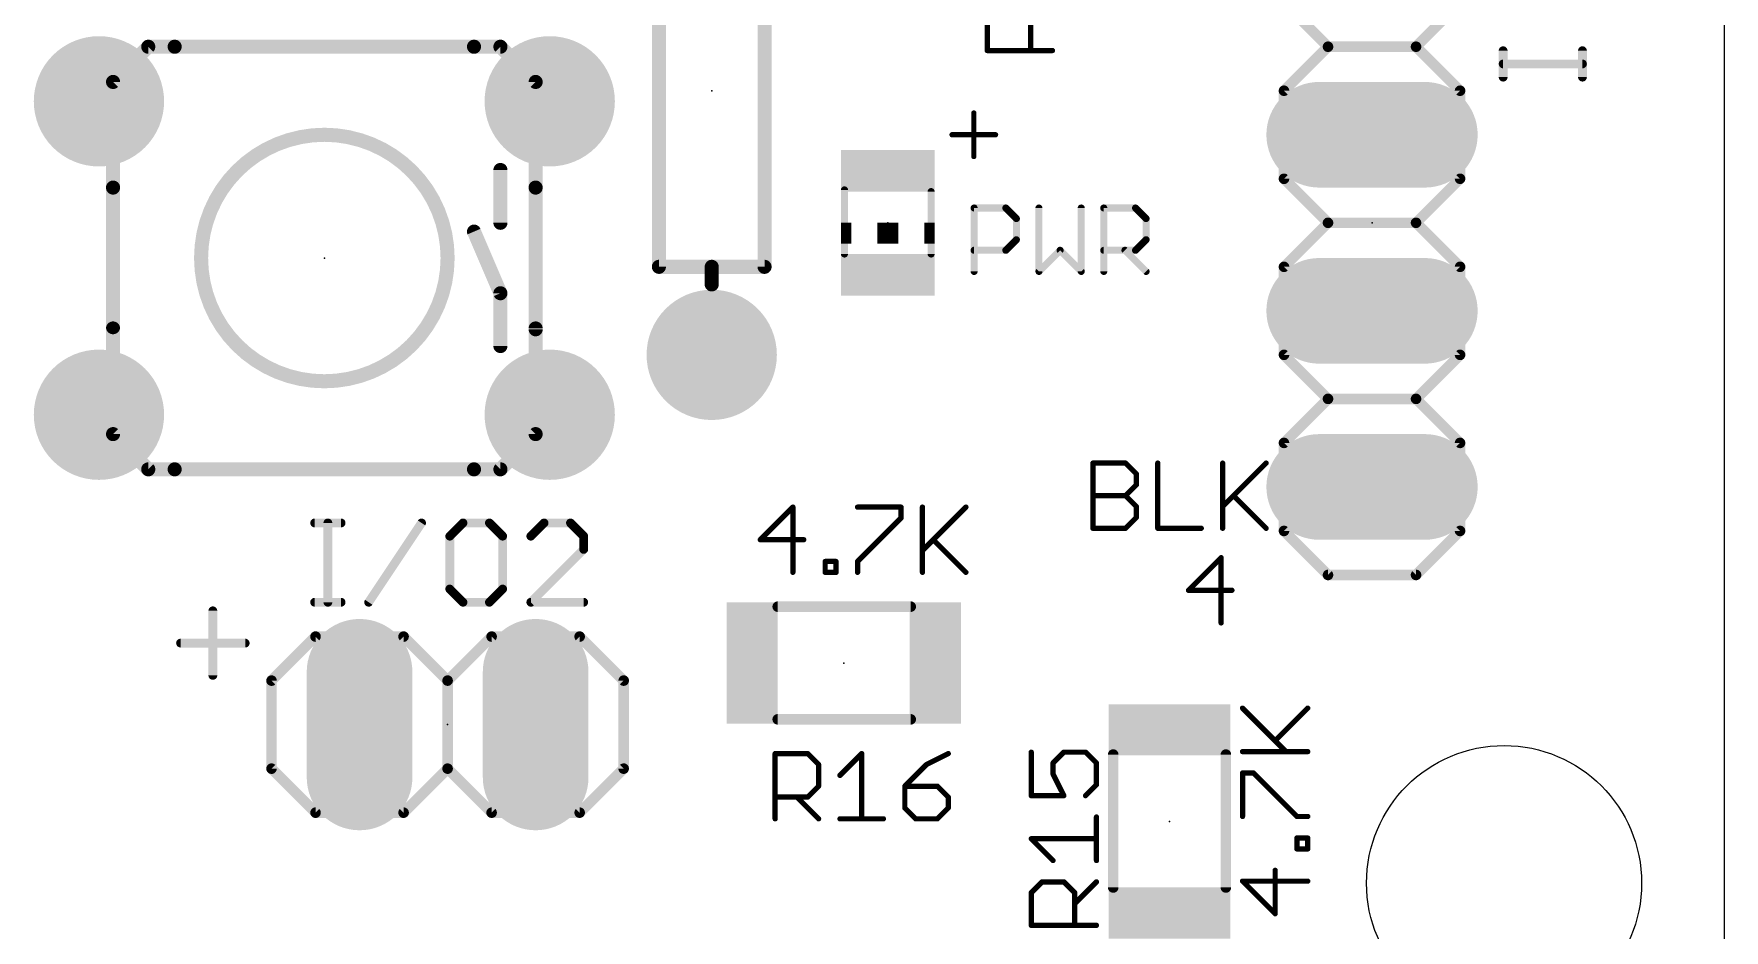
# Model space of a CAD drawing. Extents: x -0.25 to 3.05, y 0.15 to 2.67.
# Drawn here: x 2.09 to 3.05, y 1.048 to 1.557 of the extents above; entities that cross this region are included whole.
import ezdxf

# ---------------------------------------------------------------- set-up
doc = ezdxf.new("R2010")
doc.units = 0
for name, color, linetype in [('17', 82, 'CONTINUOUS'), ('20', 140, 'CONTINUOUS'), ('21', 7, 'CONTINUOUS'), ('23', 7, 'CONTINUOUS'), ('25', 253, 'CONTINUOUS'), ('27', 253, 'CONTINUOUS'), ('51', 2, 'CONTINUOUS')]:
    doc.layers.add(name, color=color, linetype=linetype)

# ---------------------------------------------------------------- blocks, each defined once
blk = doc.blocks.new('ROUNDP')
at = {"const_width": 0.5}
blk.add_lwpolyline([(0, -0.25, 1), (0, 0.25, 1), (0, -0.25)], format="xyb", dxfattribs=at)
blk = doc.blocks.new('RECT')
blk.add_solid([(-0.5, -0.5), (0.5, -0.5), (-0.5, 0.5), (0.5, 0.5)])
blk = doc.blocks.new('LONGP100')
at = {"const_width": 1}
blk.add_lwpolyline([(-0.5, 0), (0.5, 0)], dxfattribs=at)
at = {"const_width": 0.5}
for points in [[(-0.5, 0.25, 1), (-0.5, -0.25)], [(0.5, -0.25, 1), (0.5, 0.25)]]:
    blk.add_lwpolyline(points, format="xyb", dxfattribs=at)

msp = doc.modelspace()

# ---------------------------------------------------------------- linework, layer by layer
at = {"layer": '20'}
msp.add_line((3.05, 2.4), (3.05, 0.15), dxfattribs=at)
msp.add_circle((2.925, 1.075), 0.078126, dxfattribs=at)
at = {"layer": '21'}
for points, const_width in [([(2.445, 1.425), (2.445, 1.625)], 0.008), ([(2.505, 1.625), (2.505, 1.425)], 0.008), ([(2.825, 1.55), (2.8, 1.575)], 0.006), ([(2.9, 1.575), (2.875, 1.55)], 0.006), ([(2.34, 1.55), (2.17, 1.55)], 0.008), ([(2.8, 1.525), (2.825, 1.55)], 0.006), ([(2.875, 1.55), (2.825, 1.55)], 0.006), ([(2.875, 1.55), (2.9, 1.525)], 0.006), ([(2.8, 1.475), (2.8, 1.525)], 0.006), ([(2.9, 1.525), (2.9, 1.475)], 0.006), ([(2.135, 1.390709), (2.135, 1.47)], 0.008), ([(2.375, 1.389528), (2.375, 1.47)], 0.008), ([(2.825, 1.45), (2.8, 1.475)], 0.006), ([(2.9, 1.475), (2.875, 1.45)], 0.006), ([(2.8, 1.425), (2.825, 1.45)], 0.006), ([(2.875, 1.45), (2.825, 1.45)], 0.006), ([(2.875, 1.45), (2.9, 1.425)], 0.006), ([(2.475, 1.425), (2.445, 1.425)], 0.008), ([(2.505, 1.425), (2.475, 1.425)], 0.008), ([(2.475, 1.425), (2.475, 1.415)], 0.008), ([(2.8, 1.375), (2.8, 1.425)], 0.006), ([(2.9, 1.425), (2.9, 1.375)], 0.006), ([(2.825, 1.35), (2.8, 1.375)], 0.006), ([(2.9, 1.375), (2.875, 1.35)], 0.006), ([(2.825, 1.35), (2.8, 1.325)], 0.006), ([(2.875, 1.35), (2.825, 1.35)], 0.006), ([(2.9, 1.325), (2.875, 1.35)], 0.006), ([(2.8, 1.275), (2.8, 1.325)], 0.006), ([(2.9, 1.325), (2.9, 1.275)], 0.006), ([(2.17, 1.31), (2.34, 1.31)], 0.008), ([(2.825, 1.25), (2.8, 1.275)], 0.006), ([(2.9, 1.275), (2.875, 1.25)], 0.006), ([(2.875, 1.25), (2.825, 1.25)], 0.006), ([(2.25, 1.215), (2.225, 1.19)], 0.006), ([(2.25, 1.215), (2.3, 1.215)], 0.006), ([(2.3, 1.215), (2.325, 1.19)], 0.006), ([(2.325, 1.19), (2.35, 1.215)], 0.006), ([(2.35, 1.215), (2.4, 1.215)], 0.006), ([(2.4, 1.215), (2.425, 1.19)], 0.006), ([(2.225, 1.19), (2.225, 1.14)], 0.006), ([(2.325, 1.19), (2.325, 1.14)], 0.006), ([(2.425, 1.19), (2.425, 1.14)], 0.006), ([(2.225, 1.14), (2.25, 1.115)], 0.006), ([(2.325, 1.14), (2.3, 1.115)], 0.006), ([(2.35, 1.115), (2.325, 1.14)], 0.006), ([(2.425, 1.14), (2.4, 1.115)], 0.006), ([(2.3, 1.115), (2.25, 1.115)], 0.006), ([(2.4, 1.115), (2.35, 1.115)], 0.006)]:
    msp.add_lwpolyline(points, dxfattribs=dict(at, const_width=const_width))
for points, const_width in [([(2.17, 1.552, 1), (2.17, 1.548)], 0.004), ([(2.34, 1.548, 1), (2.34, 1.552)], 0.004), ([(2.825, 1.5515, 1), (2.825, 1.5485)], 0.003), ([(2.826061, 1.548939, 1), (2.823939, 1.551061)], 0.003), ([(2.823939, 1.548939, 1), (2.826061, 1.551061)], 0.003), ([(2.876061, 1.551061, 1), (2.873939, 1.548939)], 0.003), ([(2.873939, 1.551061, 1), (2.876061, 1.548939)], 0.003), ([(2.875, 1.5485, 1), (2.875, 1.5515)], 0.003), ([(2.8015, 1.525, 1), (2.7985, 1.525)], 0.003), ([(2.798939, 1.526061, 1), (2.801061, 1.523939)], 0.003), ([(2.9015, 1.525, 1), (2.8985, 1.525)], 0.003), ([(2.898939, 1.523939, 1), (2.901061, 1.526061)], 0.003), ([(2.255, 1.36, 1), (2.255, 1.5, 1), (2.255, 1.36)], 0.008), ([(2.137, 1.47, 1), (2.133, 1.47)], 0.004), ([(2.377, 1.47, 1), (2.373, 1.47)], 0.004), ([(2.801061, 1.476061, 1), (2.798939, 1.473939)], 0.003), ([(2.7985, 1.475, 1), (2.8015, 1.475)], 0.003), ([(2.8985, 1.475, 1), (2.9015, 1.475)], 0.003), ([(2.901061, 1.473939, 1), (2.898939, 1.476061)], 0.003), ([(2.825, 1.4515, 1), (2.825, 1.4485)], 0.003), ([(2.826061, 1.448939, 1), (2.823939, 1.451061)], 0.003), ([(2.823939, 1.448939, 1), (2.826061, 1.451061)], 0.003), ([(2.876061, 1.451061, 1), (2.873939, 1.448939)], 0.003), ([(2.873939, 1.451061, 1), (2.876061, 1.448939)], 0.003), ([(2.875, 1.4485, 1), (2.875, 1.4515)], 0.003), ([(2.445, 1.427, 1), (2.445, 1.423)], 0.004), ([(2.443, 1.425, 1), (2.447, 1.425)], 0.004), ([(2.475, 1.427, 1), (2.475, 1.423)], 0.004), ([(2.477, 1.425, 1), (2.473, 1.425)], 0.004), ([(2.475, 1.423, 1), (2.475, 1.427)], 0.004), ([(2.503, 1.425, 1), (2.507, 1.425)], 0.004), ([(2.505, 1.423, 1), (2.505, 1.427)], 0.004), ([(2.8015, 1.425, 1), (2.7985, 1.425)], 0.003), ([(2.798939, 1.426061, 1), (2.801061, 1.423939)], 0.003), ([(2.9015, 1.425, 1), (2.8985, 1.425)], 0.003), ([(2.898939, 1.423939, 1), (2.901061, 1.426061)], 0.003), ([(2.473, 1.415, 1), (2.477, 1.415)], 0.004), ([(2.133, 1.390709, 1), (2.137, 1.390709)], 0.004), ([(2.373, 1.389528, 1), (2.377, 1.389528)], 0.004), ([(2.801061, 1.376061, 1), (2.798939, 1.373939)], 0.003), ([(2.7985, 1.375, 1), (2.8015, 1.375)], 0.003), ([(2.8985, 1.375, 1), (2.9015, 1.375)], 0.003), ([(2.901061, 1.373939, 1), (2.898939, 1.376061)], 0.003), ([(2.825, 1.3515, 1), (2.825, 1.3485)], 0.003), ([(2.826061, 1.348939, 1), (2.823939, 1.351061)], 0.003), ([(2.823939, 1.348939, 1), (2.826061, 1.351061)], 0.003), ([(2.876061, 1.351061, 1), (2.873939, 1.348939)], 0.003), ([(2.873939, 1.351061, 1), (2.876061, 1.348939)], 0.003), ([(2.875, 1.3485, 1), (2.875, 1.3515)], 0.003), ([(2.8015, 1.325, 1), (2.7985, 1.325)], 0.003), ([(2.798939, 1.326061, 1), (2.801061, 1.323939)], 0.003), ([(2.9015, 1.325, 1), (2.8985, 1.325)], 0.003), ([(2.898939, 1.323939, 1), (2.901061, 1.326061)], 0.003), ([(2.17, 1.312, 1), (2.17, 1.308)], 0.004), ([(2.34, 1.308, 1), (2.34, 1.312)], 0.004), ([(2.801061, 1.276061, 1), (2.798939, 1.273939)], 0.003), ([(2.901061, 1.273939, 1), (2.898939, 1.276061)], 0.003), ([(2.7985, 1.275, 1), (2.8015, 1.275)], 0.003), ([(2.8985, 1.275, 1), (2.9015, 1.275)], 0.003), ([(2.825, 1.2515, 1), (2.825, 1.2485)], 0.003), ([(2.823939, 1.248939, 1), (2.826061, 1.251061)], 0.003), ([(2.873939, 1.251061, 1), (2.876061, 1.248939)], 0.003), ([(2.875, 1.2485, 1), (2.875, 1.2515)], 0.003), ([(2.25, 1.2165, 1), (2.25, 1.2135)], 0.003), ([(2.251061, 1.213939, 1), (2.248939, 1.216061)], 0.003), ([(2.301061, 1.216061, 1), (2.298939, 1.213939)], 0.003), ([(2.3, 1.2135, 1), (2.3, 1.2165)], 0.003), ([(2.35, 1.2165, 1), (2.35, 1.2135)], 0.003), ([(2.351061, 1.213939, 1), (2.348939, 1.216061)], 0.003), ([(2.401061, 1.216061, 1), (2.398939, 1.213939)], 0.003), ([(2.4, 1.2135, 1), (2.4, 1.2165)], 0.003), ([(2.2265, 1.19, 1), (2.2235, 1.19)], 0.003), ([(2.223939, 1.191061, 1), (2.226061, 1.188939)], 0.003), ([(2.3265, 1.19, 1), (2.3235, 1.19)], 0.003), ([(2.323939, 1.191061, 1), (2.326061, 1.188939)], 0.003), ([(2.323939, 1.188939, 1), (2.326061, 1.191061)], 0.003), ([(2.4265, 1.19, 1), (2.4235, 1.19)], 0.003), ([(2.423939, 1.188939, 1), (2.426061, 1.191061)], 0.003), ([(2.226061, 1.141061, 1), (2.223939, 1.138939)], 0.003), ([(2.326061, 1.141061, 1), (2.323939, 1.138939)], 0.003), ([(2.326061, 1.138939, 1), (2.323939, 1.141061)], 0.003), ([(2.426061, 1.138939, 1), (2.423939, 1.141061)], 0.003), ([(2.2235, 1.14, 1), (2.2265, 1.14)], 0.003), ([(2.3235, 1.14, 1), (2.3265, 1.14)], 0.003), ([(2.4235, 1.14, 1), (2.4265, 1.14)], 0.003), ([(2.25, 1.1165, 1), (2.25, 1.1135)], 0.003), ([(2.248939, 1.113939, 1), (2.251061, 1.116061)], 0.003), ([(2.298939, 1.116061, 1), (2.301061, 1.113939)], 0.003), ([(2.3, 1.1135, 1), (2.3, 1.1165)], 0.003), ([(2.35, 1.1165, 1), (2.35, 1.1135)], 0.003), ([(2.348939, 1.113939, 1), (2.351061, 1.116061)], 0.003), ([(2.398939, 1.116061, 1), (2.401061, 1.113939)], 0.003), ([(2.4, 1.1135, 1), (2.4, 1.1165)], 0.003)]:
    msp.add_lwpolyline(points, format="xyb", dxfattribs=dict(at, const_width=const_width))
at = {"layer": '23'}
for p in [(2.475, 1.525), (2.575, 1.45), (2.85, 1.45), (2.255, 1.43), (2.55, 1.2), (2.325, 1.165), (2.735, 1.11)]:
    msp.add_point(p, dxfattribs=at)
at = {"layer": '25'}
for points, const_width in [([(2.631468, 1.547837), (2.631468, 1.566353)], 0.003), ([(2.656156, 1.566353), (2.656156, 1.547837)], 0.003), ([(2.6685, 1.547837), (2.631468, 1.547837)], 0.003), ([(2.924462, 1.532728), (2.924462, 1.547741)], 0.005), ([(2.9695, 1.532728), (2.9695, 1.547741)], 0.005), ([(2.9695, 1.540235), (2.924462, 1.540235)], 0.005), ([(2.623844, 1.51236), (2.623844, 1.487672)], 0.003), ([(2.6115, 1.500016), (2.636188, 1.500016)], 0.003), ([(2.624008, 1.422378), (2.624008, 1.458409)], 0.004), ([(2.624008, 1.458409), (2.642023, 1.458409)], 0.004), ([(2.642023, 1.458409), (2.648028, 1.452404)], 0.004), ([(2.660839, 1.458409), (2.660839, 1.422378)], 0.004), ([(2.68486, 1.422378), (2.68486, 1.458409)], 0.004), ([(2.697671, 1.422378), (2.697671, 1.458409)], 0.004), ([(2.697671, 1.458409), (2.715686, 1.458409)], 0.004), ([(2.715686, 1.458409), (2.721691, 1.452404)], 0.004), ([(2.648028, 1.452404), (2.648028, 1.440393)], 0.004), ([(2.721691, 1.452404), (2.721691, 1.440393)], 0.004), ([(2.648028, 1.440393), (2.642023, 1.434388)], 0.004), ([(2.721691, 1.440393), (2.715686, 1.434388)], 0.004), ([(2.642023, 1.434388), (2.624008, 1.434388)], 0.004), ([(2.660839, 1.422378), (2.67285, 1.434388)], 0.004), ([(2.67285, 1.434388), (2.68486, 1.422378)], 0.004), ([(2.715686, 1.434388), (2.697671, 1.434388)], 0.004), ([(2.709681, 1.434388), (2.721691, 1.422378)], 0.004), ([(2.6915, 1.2765), (2.6915, 1.313532)], 0.003), ([(2.6915, 1.313532), (2.710016, 1.313532)], 0.003), ([(2.6915, 1.2765), (2.6915, 1.313532)], 0.003), ([(2.6915, 1.313532), (2.710016, 1.313532)], 0.003), ([(2.710016, 1.313532), (2.716188, 1.30736)], 0.003), ([(2.710016, 1.313532), (2.716188, 1.30736)], 0.003), ([(2.716188, 1.30736), (2.716188, 1.301188)], 0.003), ([(2.716188, 1.30736), (2.716188, 1.301188)], 0.003), ([(2.728331, 1.313532), (2.728331, 1.2765)], 0.003), ([(2.728331, 1.313532), (2.728331, 1.2765)], 0.003), ([(2.765163, 1.313532), (2.765163, 1.2765)], 0.003), ([(2.765163, 1.288844), (2.789851, 1.313532)], 0.003), ([(2.765163, 1.313532), (2.765163, 1.2765)], 0.003), ([(2.765163, 1.288844), (2.789851, 1.313532)], 0.003), ([(2.6915, 1.295016), (2.710016, 1.295016)], 0.003), ([(2.6915, 1.295016), (2.710016, 1.295016)], 0.003), ([(2.716188, 1.301188), (2.710016, 1.295016)], 0.003), ([(2.716188, 1.301188), (2.710016, 1.295016)], 0.003), ([(2.710016, 1.295016), (2.716188, 1.288844)], 0.003), ([(2.710016, 1.295016), (2.716188, 1.288844)], 0.003), ([(2.771335, 1.295016), (2.789851, 1.2765)], 0.003), ([(2.771335, 1.295016), (2.789851, 1.2765)], 0.003), ([(2.716188, 1.288844), (2.716188, 1.282672)], 0.003), ([(2.716188, 1.288844), (2.716188, 1.282672)], 0.003), ([(2.2495, 1.279538), (2.264513, 1.279538)], 0.005), ([(2.257006, 1.2345), (2.257006, 1.279538)], 0.005), ([(2.280193, 1.2345), (2.310218, 1.279538)], 0.005), ([(2.333738, 1.279538), (2.326232, 1.272032)], 0.005), ([(2.348751, 1.279538), (2.333738, 1.279538)], 0.005), ([(2.356258, 1.272032), (2.348751, 1.279538)], 0.005), ([(2.379778, 1.279538), (2.372271, 1.272032)], 0.005), ([(2.39479, 1.279538), (2.379778, 1.279538)], 0.005), ([(2.402297, 1.272032), (2.39479, 1.279538)], 0.005), ([(2.710016, 1.2765), (2.6915, 1.2765)], 0.003), ([(2.710016, 1.2765), (2.6915, 1.2765)], 0.003), ([(2.716188, 1.282672), (2.710016, 1.2765)], 0.003), ([(2.716188, 1.282672), (2.710016, 1.2765)], 0.003), ([(2.728331, 1.2765), (2.753019, 1.2765)], 0.003), ([(2.728331, 1.2765), (2.753019, 1.2765)], 0.003), ([(2.326232, 1.272032), (2.326232, 1.242006)], 0.005), ([(2.356258, 1.242006), (2.356258, 1.272032)], 0.005), ([(2.402297, 1.264526), (2.402297, 1.272032)], 0.005), ([(2.372271, 1.2345), (2.402297, 1.264526)], 0.005), ([(2.764271, 1.259807), (2.745755, 1.241291)], 0.003), ([(2.764271, 1.259807), (2.745755, 1.241291)], 0.003), ([(2.764271, 1.222776), (2.764271, 1.259807)], 0.003), ([(2.764271, 1.222776), (2.764271, 1.259807)], 0.003), ([(2.326232, 1.242006), (2.333738, 1.2345)], 0.005), ([(2.348751, 1.2345), (2.356258, 1.242006)], 0.005), ([(2.745755, 1.241291), (2.770443, 1.241291)], 0.003), ([(2.745755, 1.241291), (2.770443, 1.241291)], 0.003), ([(2.191688, 1.229648), (2.191688, 1.19295)], 0.005), ([(2.2495, 1.2345), (2.264513, 1.2345)], 0.005), ([(2.333738, 1.2345), (2.348751, 1.2345)], 0.005), ([(2.402297, 1.2345), (2.372271, 1.2345)], 0.005), ([(2.173339, 1.211299), (2.210037, 1.211299)], 0.005), ([(2.511006, 1.1115), (2.511006, 1.148532)], 0.003), ([(2.511006, 1.148532), (2.529521, 1.148532)], 0.003), ([(2.529521, 1.148532), (2.535693, 1.14236)], 0.003), ([(2.535693, 1.14236), (2.535693, 1.130016)], 0.003), ([(2.547837, 1.136188), (2.560181, 1.148532)], 0.003), ([(2.560181, 1.148532), (2.560181, 1.1115)], 0.003), ([(2.597012, 1.14236), (2.584669, 1.130016)], 0.003), ([(2.609356, 1.148532), (2.597012, 1.14236)], 0.003), ([(2.656468, 1.149356), (2.656468, 1.124669)], 0.003), ([(2.668812, 1.143184), (2.674984, 1.149356)], 0.003), ([(2.668812, 1.137012), (2.668812, 1.143184)], 0.003), ([(2.674984, 1.149356), (2.687328, 1.149356)], 0.003), ([(2.687328, 1.149356), (2.6935, 1.143184)], 0.003), ([(2.6935, 1.143184), (2.6935, 1.13084)], 0.003), ([(2.674984, 1.124669), (2.668812, 1.137012)], 0.003), ([(2.529521, 1.123844), (2.511006, 1.123844)], 0.003), ([(2.52335, 1.123844), (2.535693, 1.1115)], 0.003), ([(2.535693, 1.130016), (2.529521, 1.123844)], 0.003), ([(2.584669, 1.130016), (2.584669, 1.117672)], 0.003), ([(2.603184, 1.130016), (2.584669, 1.130016)], 0.003), ([(2.609356, 1.123844), (2.603184, 1.130016)], 0.003), ([(2.609356, 1.117672), (2.609356, 1.123844)], 0.003), ([(2.656468, 1.124669), (2.674984, 1.124669)], 0.003), ([(2.6935, 1.13084), (2.687328, 1.124669)], 0.003), ([(2.584669, 1.117672), (2.59084, 1.1115)], 0.003), ([(2.603184, 1.1115), (2.609356, 1.117672)], 0.003), ([(2.6935, 1.087837), (2.6935, 1.112525)], 0.003), ([(2.547837, 1.1115), (2.572525, 1.1115)], 0.003), ([(2.59084, 1.1115), (2.603184, 1.1115)], 0.003), ([(2.668812, 1.087837), (2.656468, 1.100181)], 0.003), ([(2.656468, 1.100181), (2.6935, 1.100181)], 0.003), ([(2.656468, 1.069521), (2.66264, 1.075693)], 0.003), ([(2.66264, 1.075693), (2.674984, 1.075693)], 0.003), ([(2.674984, 1.075693), (2.681156, 1.069521)], 0.003), ([(2.681156, 1.06335), (2.6935, 1.075693)], 0.003), ([(2.656468, 1.051006), (2.656468, 1.069521)], 0.003), ([(2.681156, 1.069521), (2.681156, 1.051006)], 0.003), ([(2.6935, 1.051006), (2.656468, 1.051006)], 0.003)]:
    msp.add_lwpolyline(points, dxfattribs=dict(at, const_width=const_width))
for points, const_width in [([(2.631468, 1.548587, 1), (2.631468, 1.547087)], 0.0015), ([(2.630718, 1.547837, 1), (2.632218, 1.547837)], 0.0015), ([(2.655406, 1.547837, 1), (2.656906, 1.547837)], 0.0015), ([(2.6685, 1.547087, 1), (2.6685, 1.548587)], 0.0015), ([(2.925712, 1.547741, 1), (2.923212, 1.547741)], 0.0025), ([(2.97075, 1.547741, 1), (2.96825, 1.547741)], 0.0025), ([(2.924462, 1.541485, 1), (2.924462, 1.538985)], 0.0025), ([(2.9695, 1.538985, 1), (2.9695, 1.541485)], 0.0025), ([(2.923212, 1.532728, 1), (2.925712, 1.532728)], 0.0025), ([(2.96825, 1.532728, 1), (2.97075, 1.532728)], 0.0025), ([(2.624594, 1.51236, 1), (2.623094, 1.51236)], 0.0015), ([(2.6115, 1.500766, 1), (2.6115, 1.499266)], 0.0015), ([(2.636188, 1.499266, 1), (2.636188, 1.500766)], 0.0015), ([(2.623094, 1.487672, 1), (2.624594, 1.487672)], 0.0015), ([(2.625008, 1.458409, 1), (2.623008, 1.458409)], 0.002), ([(2.624008, 1.459409, 1), (2.624008, 1.457409)], 0.002), ([(2.64273, 1.459116, 1), (2.641316, 1.457702)], 0.002), ([(2.642023, 1.457409, 1), (2.642023, 1.459409)], 0.002), ([(2.661839, 1.458409, 1), (2.659839, 1.458409)], 0.002), ([(2.68586, 1.458409, 1), (2.68386, 1.458409)], 0.002), ([(2.698671, 1.458409, 1), (2.696671, 1.458409)], 0.002), ([(2.697671, 1.459409, 1), (2.697671, 1.457409)], 0.002), ([(2.716393, 1.459116, 1), (2.714979, 1.457702)], 0.002), ([(2.715686, 1.457409, 1), (2.715686, 1.459409)], 0.002), ([(2.649028, 1.452404, 1), (2.647028, 1.452404)], 0.002), ([(2.647321, 1.451696, 1), (2.648735, 1.453111)], 0.002), ([(2.722691, 1.452404, 1), (2.720691, 1.452404)], 0.002), ([(2.720984, 1.451696, 1), (2.722398, 1.453111)], 0.002), ([(2.647028, 1.440393, 1), (2.649028, 1.440393)], 0.002), ([(2.648735, 1.439686, 1), (2.647321, 1.4411)], 0.002), ([(2.720691, 1.440393, 1), (2.722691, 1.440393)], 0.002), ([(2.722398, 1.439686, 1), (2.720984, 1.4411)], 0.002), ([(2.624008, 1.435388, 1), (2.624008, 1.433388)], 0.002), ([(2.641316, 1.435095, 1), (2.64273, 1.433681)], 0.002), ([(2.642023, 1.433388, 1), (2.642023, 1.435388)], 0.002), ([(2.673557, 1.435095, 1), (2.672142, 1.433681)], 0.002), ([(2.673557, 1.433681, 1), (2.672142, 1.435095)], 0.002), ([(2.697671, 1.435388, 1), (2.697671, 1.433388)], 0.002), ([(2.710388, 1.435095, 1), (2.708974, 1.433681)], 0.002), ([(2.714979, 1.435095, 1), (2.716393, 1.433681)], 0.002), ([(2.715686, 1.433388, 1), (2.715686, 1.435388)], 0.002), ([(2.623008, 1.422378, 1), (2.625008, 1.422378)], 0.002), ([(2.660132, 1.423085, 1), (2.661546, 1.421671)], 0.002), ([(2.659839, 1.422378, 1), (2.661839, 1.422378)], 0.002), ([(2.68386, 1.422378, 1), (2.68586, 1.422378)], 0.002), ([(2.684153, 1.421671, 1), (2.685567, 1.423085)], 0.002), ([(2.696671, 1.422378, 1), (2.698671, 1.422378)], 0.002), ([(2.720984, 1.421671, 1), (2.722398, 1.423085)], 0.002), ([(2.69225, 1.313532, 1), (2.69075, 1.313532)], 0.0015), ([(2.6915, 1.314282, 1), (2.6915, 1.312782)], 0.0015), ([(2.69225, 1.313532, 1), (2.69075, 1.313532)], 0.0015), ([(2.6915, 1.314282, 1), (2.6915, 1.312782)], 0.0015), ([(2.710546, 1.314062, 1), (2.709485, 1.313001)], 0.0015), ([(2.710546, 1.314062, 1), (2.709485, 1.313001)], 0.0015), ([(2.710016, 1.312782, 1), (2.710016, 1.314282)], 0.0015), ([(2.710016, 1.312782, 1), (2.710016, 1.314282)], 0.0015), ([(2.716938, 1.30736, 1), (2.715438, 1.30736)], 0.0015), ([(2.716938, 1.30736, 1), (2.715438, 1.30736)], 0.0015), ([(2.715657, 1.306829, 1), (2.716718, 1.30789)], 0.0015), ([(2.715657, 1.306829, 1), (2.716718, 1.30789)], 0.0015), ([(2.729081, 1.313532, 1), (2.727581, 1.313532)], 0.0015), ([(2.729081, 1.313532, 1), (2.727581, 1.313532)], 0.0015), ([(2.765913, 1.313532, 1), (2.764413, 1.313532)], 0.0015), ([(2.765913, 1.313532, 1), (2.764413, 1.313532)], 0.0015), ([(2.790381, 1.313001, 1), (2.78932, 1.314062)], 0.0015), ([(2.790381, 1.313001, 1), (2.78932, 1.314062)], 0.0015), ([(2.6915, 1.295766, 1), (2.6915, 1.294266)], 0.0015), ([(2.6915, 1.295766, 1), (2.6915, 1.294266)], 0.0015), ([(2.710546, 1.295546, 1), (2.709485, 1.294485)], 0.0015), ([(2.710546, 1.295546, 1), (2.709485, 1.294485)], 0.0015), ([(2.709485, 1.295546, 1), (2.710546, 1.294485)], 0.0015), ([(2.709485, 1.295546, 1), (2.710546, 1.294485)], 0.0015), ([(2.710016, 1.294266, 1), (2.710016, 1.295766)], 0.0015), ([(2.710016, 1.294266, 1), (2.710016, 1.295766)], 0.0015), ([(2.715438, 1.301188, 1), (2.716938, 1.301188)], 0.0015), ([(2.715438, 1.301188, 1), (2.716938, 1.301188)], 0.0015), ([(2.716718, 1.300657, 1), (2.715657, 1.301718)], 0.0015), ([(2.716718, 1.300657, 1), (2.715657, 1.301718)], 0.0015), ([(2.771865, 1.295546, 1), (2.770804, 1.294485)], 0.0015), ([(2.771865, 1.295546, 1), (2.770804, 1.294485)], 0.0015), ([(2.716938, 1.288844, 1), (2.715438, 1.288844)], 0.0015), ([(2.716938, 1.288844, 1), (2.715438, 1.288844)], 0.0015), ([(2.715657, 1.288314, 1), (2.716718, 1.289374)], 0.0015), ([(2.715657, 1.288314, 1), (2.716718, 1.289374)], 0.0015), ([(2.764633, 1.289374, 1), (2.765693, 1.288314)], 0.0015), ([(2.764633, 1.289374, 1), (2.765693, 1.288314)], 0.0015), ([(2.2495, 1.280788, 1), (2.2495, 1.278288)], 0.0025), ([(2.258256, 1.279538, 1), (2.255756, 1.279538)], 0.0025), ([(2.264513, 1.278288, 1), (2.264513, 1.280788)], 0.0025), ([(2.311258, 1.278845, 1), (2.309178, 1.280232)], 0.0025), ([(2.333738, 1.280788, 1), (2.333738, 1.278288)], 0.0025), ([(2.334622, 1.278655, 1), (2.332855, 1.280422)], 0.0025), ([(2.349635, 1.280422, 1), (2.347867, 1.278655)], 0.0025), ([(2.348751, 1.278288, 1), (2.348751, 1.280788)], 0.0025), ([(2.379778, 1.280788, 1), (2.379778, 1.278288)], 0.0025), ([(2.380662, 1.278655, 1), (2.378894, 1.280422)], 0.0025), ([(2.395674, 1.280422, 1), (2.393907, 1.278655)], 0.0025), ([(2.39479, 1.278288, 1), (2.39479, 1.280788)], 0.0025), ([(2.6915, 1.27725, 1), (2.6915, 1.27575)], 0.0015), ([(2.6915, 1.27725, 1), (2.6915, 1.27575)], 0.0015), ([(2.69075, 1.2765, 1), (2.69225, 1.2765)], 0.0015), ([(2.69075, 1.2765, 1), (2.69225, 1.2765)], 0.0015), ([(2.709485, 1.27703, 1), (2.710546, 1.27597)], 0.0015), ([(2.709485, 1.27703, 1), (2.710546, 1.27597)], 0.0015), ([(2.710016, 1.27575, 1), (2.710016, 1.27725)], 0.0015), ([(2.710016, 1.27575, 1), (2.710016, 1.27725)], 0.0015), ([(2.715438, 1.282672, 1), (2.716938, 1.282672)], 0.0015), ([(2.715438, 1.282672, 1), (2.716938, 1.282672)], 0.0015), ([(2.716718, 1.282142, 1), (2.715657, 1.283202)], 0.0015), ([(2.716718, 1.282142, 1), (2.715657, 1.283202)], 0.0015), ([(2.728331, 1.27725, 1), (2.728331, 1.27575)], 0.0015), ([(2.728331, 1.27725, 1), (2.728331, 1.27575)], 0.0015), ([(2.727581, 1.2765, 1), (2.729081, 1.2765)], 0.0015), ([(2.727581, 1.2765, 1), (2.729081, 1.2765)], 0.0015), ([(2.753019, 1.27575, 1), (2.753019, 1.27725)], 0.0015), ([(2.753019, 1.27575, 1), (2.753019, 1.27725)], 0.0015), ([(2.764413, 1.2765, 1), (2.765913, 1.2765)], 0.0015), ([(2.764413, 1.2765, 1), (2.765913, 1.2765)], 0.0015), ([(2.78932, 1.27597, 1), (2.790381, 1.27703)], 0.0015), ([(2.78932, 1.27597, 1), (2.790381, 1.27703)], 0.0015), ([(2.327482, 1.272032, 1), (2.324982, 1.272032)], 0.0025), ([(2.325348, 1.272916, 1), (2.327116, 1.271148)], 0.0025), ([(2.357508, 1.272032, 1), (2.355008, 1.272032)], 0.0025), ([(2.355374, 1.271148, 1), (2.357142, 1.272916)], 0.0025), ([(2.371387, 1.272916, 1), (2.373155, 1.271148)], 0.0025), ([(2.403547, 1.272032, 1), (2.401047, 1.272032)], 0.0025), ([(2.401413, 1.271148, 1), (2.403181, 1.272916)], 0.0025), ([(2.401047, 1.264526, 1), (2.403547, 1.264526)], 0.0025), ([(2.403181, 1.263642, 1), (2.401413, 1.265409)], 0.0025), ([(2.765021, 1.259807, 1), (2.763521, 1.259807)], 0.0015), ([(2.765021, 1.259807, 1), (2.763521, 1.259807)], 0.0015), ([(2.764801, 1.259277, 1), (2.763741, 1.260338)], 0.0015), ([(2.764801, 1.259277, 1), (2.763741, 1.260338)], 0.0015), ([(2.327116, 1.24289, 1), (2.325348, 1.241123)], 0.0025), ([(2.324982, 1.242006, 1), (2.327482, 1.242006)], 0.0025), ([(2.355008, 1.242006, 1), (2.357508, 1.242006)], 0.0025), ([(2.357142, 1.241123, 1), (2.355374, 1.24289)], 0.0025), ([(2.745755, 1.242041, 1), (2.745755, 1.240541)], 0.0015), ([(2.745755, 1.242041, 1), (2.745755, 1.240541)], 0.0015), ([(2.745225, 1.241822, 1), (2.746285, 1.240761)], 0.0015), ([(2.745225, 1.241822, 1), (2.746285, 1.240761)], 0.0015), ([(2.770443, 1.240541, 1), (2.770443, 1.242041)], 0.0015), ([(2.770443, 1.240541, 1), (2.770443, 1.242041)], 0.0015), ([(2.192938, 1.229648, 1), (2.190438, 1.229648)], 0.0025), ([(2.2495, 1.23575, 1), (2.2495, 1.23325)], 0.0025), ([(2.255756, 1.2345, 1), (2.258256, 1.2345)], 0.0025), ([(2.264513, 1.23325, 1), (2.264513, 1.23575)], 0.0025), ([(2.279153, 1.235193, 1), (2.281233, 1.233807)], 0.0025), ([(2.333738, 1.23575, 1), (2.333738, 1.23325)], 0.0025), ([(2.332855, 1.233616, 1), (2.334622, 1.235384)], 0.0025), ([(2.347867, 1.235384, 1), (2.349635, 1.233616)], 0.0025), ([(2.348751, 1.23325, 1), (2.348751, 1.23575)], 0.0025), ([(2.372271, 1.23575, 1), (2.372271, 1.23325)], 0.0025), ([(2.371387, 1.235384, 1), (2.373155, 1.233616)], 0.0025), ([(2.402297, 1.23325, 1), (2.402297, 1.23575)], 0.0025), ([(2.763521, 1.222776, 1), (2.765021, 1.222776)], 0.0015), ([(2.763521, 1.222776, 1), (2.765021, 1.222776)], 0.0015), ([(2.173339, 1.212549, 1), (2.173339, 1.210049)], 0.0025), ([(2.210037, 1.210049, 1), (2.210037, 1.212549)], 0.0025), ([(2.190438, 1.19295, 1), (2.192938, 1.19295)], 0.0025), ([(2.511756, 1.148532, 1), (2.510256, 1.148532)], 0.0015), ([(2.511006, 1.149282, 1), (2.511006, 1.147782)], 0.0015), ([(2.530052, 1.149062, 1), (2.528991, 1.148001)], 0.0015), ([(2.529521, 1.147782, 1), (2.529521, 1.149282)], 0.0015), ([(2.536443, 1.14236, 1), (2.534943, 1.14236)], 0.0015), ([(2.535163, 1.141829, 1), (2.536224, 1.14289)], 0.0015), ([(2.560931, 1.148532, 1), (2.559431, 1.148532)], 0.0015), ([(2.560711, 1.148001, 1), (2.559651, 1.149062)], 0.0015), ([(2.596677, 1.14303, 1), (2.597348, 1.141689)], 0.0015), ([(2.597543, 1.141829, 1), (2.596482, 1.14289)], 0.0015), ([(2.609692, 1.147861, 1), (2.609021, 1.149202)], 0.0015), ([(2.657218, 1.149356, 1), (2.655718, 1.149356)], 0.0015), ([(2.669562, 1.143184, 1), (2.668062, 1.143184)], 0.0015), ([(2.668282, 1.143715, 1), (2.669343, 1.142654)], 0.0015), ([(2.674984, 1.150106, 1), (2.674984, 1.148606)], 0.0015), ([(2.675515, 1.148826, 1), (2.674454, 1.149887)], 0.0015), ([(2.687858, 1.149887, 1), (2.686798, 1.148826)], 0.0015), ([(2.687328, 1.148606, 1), (2.687328, 1.150106)], 0.0015), ([(2.69425, 1.143184, 1), (2.69275, 1.143184)], 0.0015), ([(2.69297, 1.142654, 1), (2.69403, 1.143715)], 0.0015), ([(2.547307, 1.136718, 1), (2.548367, 1.135657)], 0.0015), ([(2.669483, 1.137348, 1), (2.668141, 1.136677)], 0.0015), ([(2.668062, 1.137012, 1), (2.669562, 1.137012)], 0.0015), ([(2.511006, 1.124594, 1), (2.511006, 1.123094)], 0.0015), ([(2.52388, 1.124374, 1), (2.522819, 1.123314)], 0.0015), ([(2.528991, 1.124374, 1), (2.530052, 1.123314)], 0.0015), ([(2.529521, 1.123094, 1), (2.529521, 1.124594)], 0.0015), ([(2.534943, 1.130016, 1), (2.536443, 1.130016)], 0.0015), ([(2.536224, 1.129485, 1), (2.535163, 1.130546)], 0.0015), ([(2.584138, 1.130546, 1), (2.585199, 1.129485)], 0.0015), ([(2.585419, 1.130016, 1), (2.583919, 1.130016)], 0.0015), ([(2.584669, 1.130766, 1), (2.584669, 1.129266)], 0.0015), ([(2.603715, 1.130546, 1), (2.602654, 1.129485)], 0.0015), ([(2.603184, 1.129266, 1), (2.603184, 1.130766)], 0.0015), ([(2.610106, 1.123844, 1), (2.608606, 1.123844)], 0.0015), ([(2.608826, 1.123314, 1), (2.609887, 1.124374)], 0.0015), ([(2.656468, 1.125419, 1), (2.656468, 1.123919)], 0.0015), ([(2.655718, 1.124669, 1), (2.657218, 1.124669)], 0.0015), ([(2.674313, 1.124333, 1), (2.675655, 1.125004)], 0.0015), ([(2.674984, 1.123919, 1), (2.674984, 1.125419)], 0.0015), ([(2.686798, 1.125199, 1), (2.687858, 1.124138)], 0.0015), ([(2.69275, 1.13084, 1), (2.69425, 1.13084)], 0.0015), ([(2.69403, 1.13031, 1), (2.69297, 1.131371)], 0.0015), ([(2.585199, 1.118202, 1), (2.584138, 1.117142)], 0.0015), ([(2.583919, 1.117672, 1), (2.585419, 1.117672)], 0.0015), ([(2.608606, 1.117672, 1), (2.610106, 1.117672)], 0.0015), ([(2.609887, 1.117142, 1), (2.608826, 1.118202)], 0.0015), ([(2.69425, 1.112525, 1), (2.69275, 1.112525)], 0.0015), ([(2.510256, 1.1115, 1), (2.511756, 1.1115)], 0.0015), ([(2.535163, 1.11097, 1), (2.536224, 1.11203)], 0.0015), ([(2.547837, 1.11225, 1), (2.547837, 1.11075)], 0.0015), ([(2.559431, 1.1115, 1), (2.560931, 1.1115)], 0.0015), ([(2.572525, 1.11075, 1), (2.572525, 1.11225)], 0.0015), ([(2.59084, 1.11225, 1), (2.59084, 1.11075)], 0.0015), ([(2.59031, 1.11097, 1), (2.591371, 1.11203)], 0.0015), ([(2.602654, 1.11203, 1), (2.603715, 1.11097)], 0.0015), ([(2.603184, 1.11075, 1), (2.603184, 1.11225)], 0.0015), ([(2.656468, 1.100931, 1), (2.656468, 1.099431)], 0.0015), ([(2.656999, 1.100711, 1), (2.655938, 1.099651)], 0.0015), ([(2.6935, 1.099431, 1), (2.6935, 1.100931)], 0.0015), ([(2.668282, 1.087307, 1), (2.669343, 1.088367)], 0.0015), ([(2.69275, 1.087837, 1), (2.69425, 1.087837)], 0.0015), ([(2.66264, 1.076443, 1), (2.66264, 1.074943)], 0.0015), ([(2.663171, 1.075163, 1), (2.66211, 1.076224)], 0.0015), ([(2.675515, 1.076224, 1), (2.674454, 1.075163)], 0.0015), ([(2.674984, 1.074943, 1), (2.674984, 1.076443)], 0.0015), ([(2.69403, 1.075163, 1), (2.69297, 1.076224)], 0.0015), ([(2.657218, 1.069521, 1), (2.655718, 1.069521)], 0.0015), ([(2.655938, 1.070052, 1), (2.656999, 1.068991)], 0.0015), ([(2.681906, 1.069521, 1), (2.680406, 1.069521)], 0.0015), ([(2.680626, 1.068991, 1), (2.681686, 1.070052)], 0.0015), ([(2.680626, 1.06388, 1), (2.681686, 1.062819)], 0.0015), ([(2.656468, 1.051756, 1), (2.656468, 1.050256)], 0.0015), ([(2.655718, 1.051006, 1), (2.657218, 1.051006)], 0.0015), ([(2.680406, 1.051006, 1), (2.681906, 1.051006)], 0.0015), ([(2.6935, 1.050256, 1), (2.6935, 1.051756)], 0.0015)]:
    msp.add_lwpolyline(points, format="xyb", dxfattribs=dict(at, const_width=const_width))
at = {"layer": '27', "const_width": 0.003}
for points in [[(2.521106, 1.288532), (2.50259, 1.270016)], [(2.521106, 1.2515), (2.521106, 1.288532)], [(2.557837, 1.288532), (2.582525, 1.288532)], [(2.582525, 1.288532), (2.582525, 1.28236)], [(2.594669, 1.288532), (2.594669, 1.2515)], [(2.594669, 1.263844), (2.619356, 1.288532)], [(2.582525, 1.28236), (2.557837, 1.257672)], [(2.50259, 1.270016), (2.527278, 1.270016)], [(2.60084, 1.270016), (2.619356, 1.2515)], [(2.539421, 1.2515), (2.539421, 1.257672)], [(2.539421, 1.257672), (2.545593, 1.257672)], [(2.545593, 1.257672), (2.545593, 1.2515)], [(2.557837, 1.257672), (2.557837, 1.2515)], [(2.545593, 1.2515), (2.539421, 1.2515)], [(2.801156, 1.149669), (2.776468, 1.174356)], [(2.794984, 1.15584), (2.8135, 1.174356)], [(2.776468, 1.149669), (2.8135, 1.149669)], [(2.776468, 1.112837), (2.776468, 1.137525)], [(2.776468, 1.137525), (2.78264, 1.137525)], [(2.78264, 1.137525), (2.807328, 1.112837)], [(2.807328, 1.112837), (2.8135, 1.112837)], [(2.807328, 1.094421), (2.807328, 1.100593)], [(2.807328, 1.100593), (2.8135, 1.100593)], [(2.8135, 1.094421), (2.807328, 1.094421)], [(2.8135, 1.100593), (2.8135, 1.094421)], [(2.8135, 1.076106), (2.776468, 1.076106)], [(2.776468, 1.076106), (2.794984, 1.05759)], [(2.794984, 1.05759), (2.794984, 1.082278)]]:
    msp.add_lwpolyline(points, dxfattribs=at)
at = {"layer": '27', "const_width": 0.0015}
for points in [[(2.521856, 1.288532, 1), (2.520356, 1.288532)], [(2.521636, 1.288001, 1), (2.520575, 1.289062)], [(2.557837, 1.289282, 1), (2.557837, 1.287782)], [(2.583275, 1.288532, 1), (2.581775, 1.288532)], [(2.582525, 1.287782, 1), (2.582525, 1.289282)], [(2.595419, 1.288532, 1), (2.593919, 1.288532)], [(2.619887, 1.288001, 1), (2.618826, 1.289062)], [(2.581775, 1.28236, 1), (2.583275, 1.28236)], [(2.583055, 1.281829, 1), (2.581995, 1.28289)], [(2.50259, 1.270766, 1), (2.50259, 1.269266)], [(2.50206, 1.270546, 1), (2.50312, 1.269485)], [(2.527278, 1.269266, 1), (2.527278, 1.270766)], [(2.601371, 1.270546, 1), (2.60031, 1.269485)], [(2.540171, 1.257672, 1), (2.538671, 1.257672)], [(2.539421, 1.258422, 1), (2.539421, 1.256922)], [(2.546343, 1.257672, 1), (2.544843, 1.257672)], [(2.545593, 1.256922, 1), (2.545593, 1.258422)], [(2.558587, 1.257672, 1), (2.557087, 1.257672)], [(2.557307, 1.258202, 1), (2.558367, 1.257142)], [(2.594138, 1.264374, 1), (2.595199, 1.263314)], [(2.520356, 1.2515, 1), (2.521856, 1.2515)], [(2.539421, 1.25225, 1), (2.539421, 1.25075)], [(2.538671, 1.2515, 1), (2.540171, 1.2515)], [(2.544843, 1.2515, 1), (2.546343, 1.2515)], [(2.545593, 1.25075, 1), (2.545593, 1.25225)], [(2.557087, 1.2515, 1), (2.558587, 1.2515)], [(2.593919, 1.2515, 1), (2.595419, 1.2515)], [(2.618826, 1.25097, 1), (2.619887, 1.25203)], [(2.776999, 1.174887, 1), (2.775938, 1.173826)], [(2.81403, 1.173826, 1), (2.81297, 1.174887)], [(2.794454, 1.156371, 1), (2.795515, 1.15531)], [(2.776468, 1.150419, 1), (2.776468, 1.148919)], [(2.800626, 1.149138, 1), (2.801686, 1.150199)], [(2.8135, 1.148919, 1), (2.8135, 1.150419)], [(2.777218, 1.137525, 1), (2.775718, 1.137525)], [(2.776468, 1.138275, 1), (2.776468, 1.136775)], [(2.783171, 1.138055, 1), (2.78211, 1.136995)], [(2.78264, 1.136775, 1), (2.78264, 1.138275)], [(2.807328, 1.113587, 1), (2.807328, 1.112087)], [(2.806798, 1.112307, 1), (2.807858, 1.113367)], [(2.8135, 1.112087, 1), (2.8135, 1.113587)], [(2.775718, 1.112837, 1), (2.777218, 1.112837)], [(2.808078, 1.100593, 1), (2.806578, 1.100593)], [(2.807328, 1.101343, 1), (2.807328, 1.099843)], [(2.807328, 1.095171, 1), (2.807328, 1.093671)], [(2.806578, 1.094421, 1), (2.808078, 1.094421)], [(2.81425, 1.100593, 1), (2.81275, 1.100593)], [(2.81275, 1.094421, 1), (2.81425, 1.094421)], [(2.8135, 1.099843, 1), (2.8135, 1.101343)], [(2.8135, 1.093671, 1), (2.8135, 1.095171)], [(2.776468, 1.076856, 1), (2.776468, 1.075356)], [(2.776999, 1.076636, 1), (2.775938, 1.075575)], [(2.795734, 1.082278, 1), (2.794234, 1.082278)], [(2.8135, 1.075356, 1), (2.8135, 1.076856)], [(2.794234, 1.05759, 1), (2.795734, 1.05759)], [(2.794454, 1.05706, 1), (2.795515, 1.05812)]]:
    msp.add_lwpolyline(points, format="xyb", dxfattribs=at)
at = {"layer": '51'}
for points, const_width in [([(2.155, 1.55), (2.135, 1.53)], 0.008), ([(2.155, 1.55), (2.17, 1.55)], 0.008), ([(2.355, 1.55), (2.34, 1.55)], 0.008), ([(2.355, 1.55), (2.375, 1.53)], 0.008), ([(2.135, 1.53), (2.135, 1.47)], 0.008), ([(2.375, 1.53), (2.375, 1.47)], 0.008), ([(2.355, 1.45), (2.355, 1.48)], 0.008), ([(2.550394, 1.432283), (2.550394, 1.468701)], 0.004), ([(2.599606, 1.432283), (2.599606, 1.467717)], 0.004), ([(2.355, 1.41), (2.34, 1.445)], 0.008), ([(2.355, 1.38), (2.355, 1.41)], 0.008), ([(2.135, 1.39), (2.135, 1.33)], 0.008), ([(2.375, 1.33), (2.375, 1.39)], 0.008), ([(2.135, 1.33), (2.155, 1.31)], 0.008), ([(2.355, 1.31), (2.375, 1.33)], 0.008), ([(2.155, 1.31), (2.17, 1.31)], 0.008), ([(2.355, 1.31), (2.34, 1.31)], 0.008), ([(2.5125, 1.232), (2.588, 1.232)], 0.006), ([(2.5125, 1.168), (2.588, 1.168)], 0.006), ([(2.703, 1.0725), (2.703, 1.148)], 0.006), ([(2.767, 1.0725), (2.767, 1.148)], 0.006)]:
    msp.add_lwpolyline(points, dxfattribs=dict(at, const_width=const_width))
for points, const_width in [([(2.155, 1.552, 1), (2.155, 1.548)], 0.004), ([(2.156414, 1.548586, 1), (2.153586, 1.551414)], 0.004), ([(2.17, 1.548, 1), (2.17, 1.552)], 0.004), ([(2.34, 1.552, 1), (2.34, 1.548)], 0.004), ([(2.356414, 1.551414, 1), (2.353586, 1.548586)], 0.004), ([(2.355, 1.548, 1), (2.355, 1.552)], 0.004), ([(2.137, 1.53, 1), (2.133, 1.53)], 0.004), ([(2.133586, 1.531414, 1), (2.136414, 1.528586)], 0.004), ([(2.377, 1.53, 1), (2.373, 1.53)], 0.004), ([(2.373586, 1.528586, 1), (2.376414, 1.531414)], 0.004), ([(2.357, 1.48, 1), (2.353, 1.48)], 0.004), ([(2.133, 1.47, 1), (2.137, 1.47)], 0.004), ([(2.373, 1.47, 1), (2.377, 1.47)], 0.004), ([(2.551394, 1.468701, 1), (2.549394, 1.468701)], 0.002), ([(2.600606, 1.467717, 1), (2.598606, 1.467717)], 0.002), ([(2.353, 1.45, 1), (2.357, 1.45)], 0.004), ([(2.341838, 1.445788, 1), (2.338162, 1.444212)], 0.004), ([(2.549394, 1.432283, 1), (2.551394, 1.432283)], 0.002), ([(2.598606, 1.432283, 1), (2.600606, 1.432283)], 0.002), ([(2.357, 1.41, 1), (2.353, 1.41)], 0.004), ([(2.353162, 1.409212, 1), (2.356838, 1.410788)], 0.004), ([(2.137, 1.39, 1), (2.133, 1.39)], 0.004), ([(2.377, 1.39, 1), (2.373, 1.39)], 0.004), ([(2.353, 1.38, 1), (2.357, 1.38)], 0.004), ([(2.136414, 1.331414, 1), (2.133586, 1.328586)], 0.004), ([(2.133, 1.33, 1), (2.137, 1.33)], 0.004), ([(2.373, 1.33, 1), (2.377, 1.33)], 0.004), ([(2.376414, 1.328586, 1), (2.373586, 1.331414)], 0.004), ([(2.155, 1.312, 1), (2.155, 1.308)], 0.004), ([(2.153586, 1.308586, 1), (2.156414, 1.311414)], 0.004), ([(2.17, 1.308, 1), (2.17, 1.312)], 0.004), ([(2.34, 1.312, 1), (2.34, 1.308)], 0.004), ([(2.353586, 1.311414, 1), (2.356414, 1.308586)], 0.004), ([(2.355, 1.308, 1), (2.355, 1.312)], 0.004), ([(2.5125, 1.2335, 1), (2.5125, 1.2305)], 0.003), ([(2.588, 1.2305, 1), (2.588, 1.2335)], 0.003), ([(2.5125, 1.1695, 1), (2.5125, 1.1665)], 0.003), ([(2.588, 1.1665, 1), (2.588, 1.1695)], 0.003), ([(2.7045, 1.148, 1), (2.7015, 1.148)], 0.003), ([(2.7685, 1.148, 1), (2.7655, 1.148)], 0.003), ([(2.7015, 1.0725, 1), (2.7045, 1.0725)], 0.003), ([(2.7655, 1.0725, 1), (2.7685, 1.0725)], 0.003)]:
    msp.add_lwpolyline(points, format="xyb", dxfattribs=dict(at, const_width=const_width))

# ---------------------------------------------------------------- block references
at = {"layer": '17'}
for name, p, xscale, yscale, rotation in [('ROUNDP', (2.127, 1.519), 0.074, 0.074, 180), ('ROUNDP', (2.127, 1.519), 0.074, 0.074, 180), ('ROUNDP', (2.383, 1.519), 0.074, 0.074, 180), ('ROUNDP', (2.383, 1.519), 0.074, 0.074, 180), ('ROUNDP', (2.475, 1.375), 0.074, 0.074, 90), ('ROUNDP', (2.475, 1.375), 0.074, 0.074, 90), ('ROUNDP', (2.127, 1.341), 0.074, 0.074, 180), ('ROUNDP', (2.127, 1.341), 0.074, 0.074, 180), ('ROUNDP', (2.383, 1.341), 0.074, 0.074, 180), ('ROUNDP', (2.383, 1.341), 0.074, 0.074, 180), ('LONGP100', (2.275, 1.165), 0.06, 0.06, 90), ('LONGP100', (2.275, 1.165), 0.06, 0.06, 90), ('LONGP100', (2.375, 1.165), 0.06, 0.06, 90), ('LONGP100', (2.375, 1.165), 0.06, 0.06, 90)]:
    msp.add_blockref(name, p, dxfattribs=dict(at, xscale=xscale, yscale=yscale, rotation=rotation))
at = {"layer": '17', "xscale": 0.06, "yscale": 0.06}
for p in [(2.85, 1.5), (2.85, 1.5), (2.85, 1.4), (2.85, 1.4), (2.85, 1.3), (2.85, 1.3)]:
    msp.add_blockref('LONGP100', p, dxfattribs=at)
at = {"layer": '21', "yscale": 0.011811, "rotation": 180}
for p, xscale in [((2.551378, 1.444094), 0.005906), ((2.575, 1.444094), 0.011811), ((2.598622, 1.444094), 0.005906)]:
    msp.add_blockref('RECT', p, dxfattribs=dict(at, xscale=xscale))
at = {"layer": '51'}
for p, xscale, yscale, rotation in [((2.85, 1.5), 0.02, 0.02, 270), ((2.575, 1.479528), 0.05315, 0.023622, 180), ((2.575, 1.420472), 0.05315, 0.023622, 180), ((2.85, 1.4), 0.02, 0.02, 270), ((2.85, 1.3), 0.02, 0.02, 270), ((2.498, 1.2), 0.029, 0.069, 180), ((2.602, 1.2), 0.029, 0.069, 180), ((2.735, 1.162), 0.029, 0.069, 270), ((2.735, 1.058), 0.029, 0.069, 270)]:
    msp.add_blockref('RECT', p, dxfattribs=dict(at, xscale=xscale, yscale=yscale, rotation=rotation))
at = {"layer": '51', "xscale": 0.02, "yscale": 0.02}
for p in [(2.275, 1.165), (2.375, 1.165)]:
    msp.add_blockref('RECT', p, dxfattribs=at)

doc.saveas('drawing.dxf')
